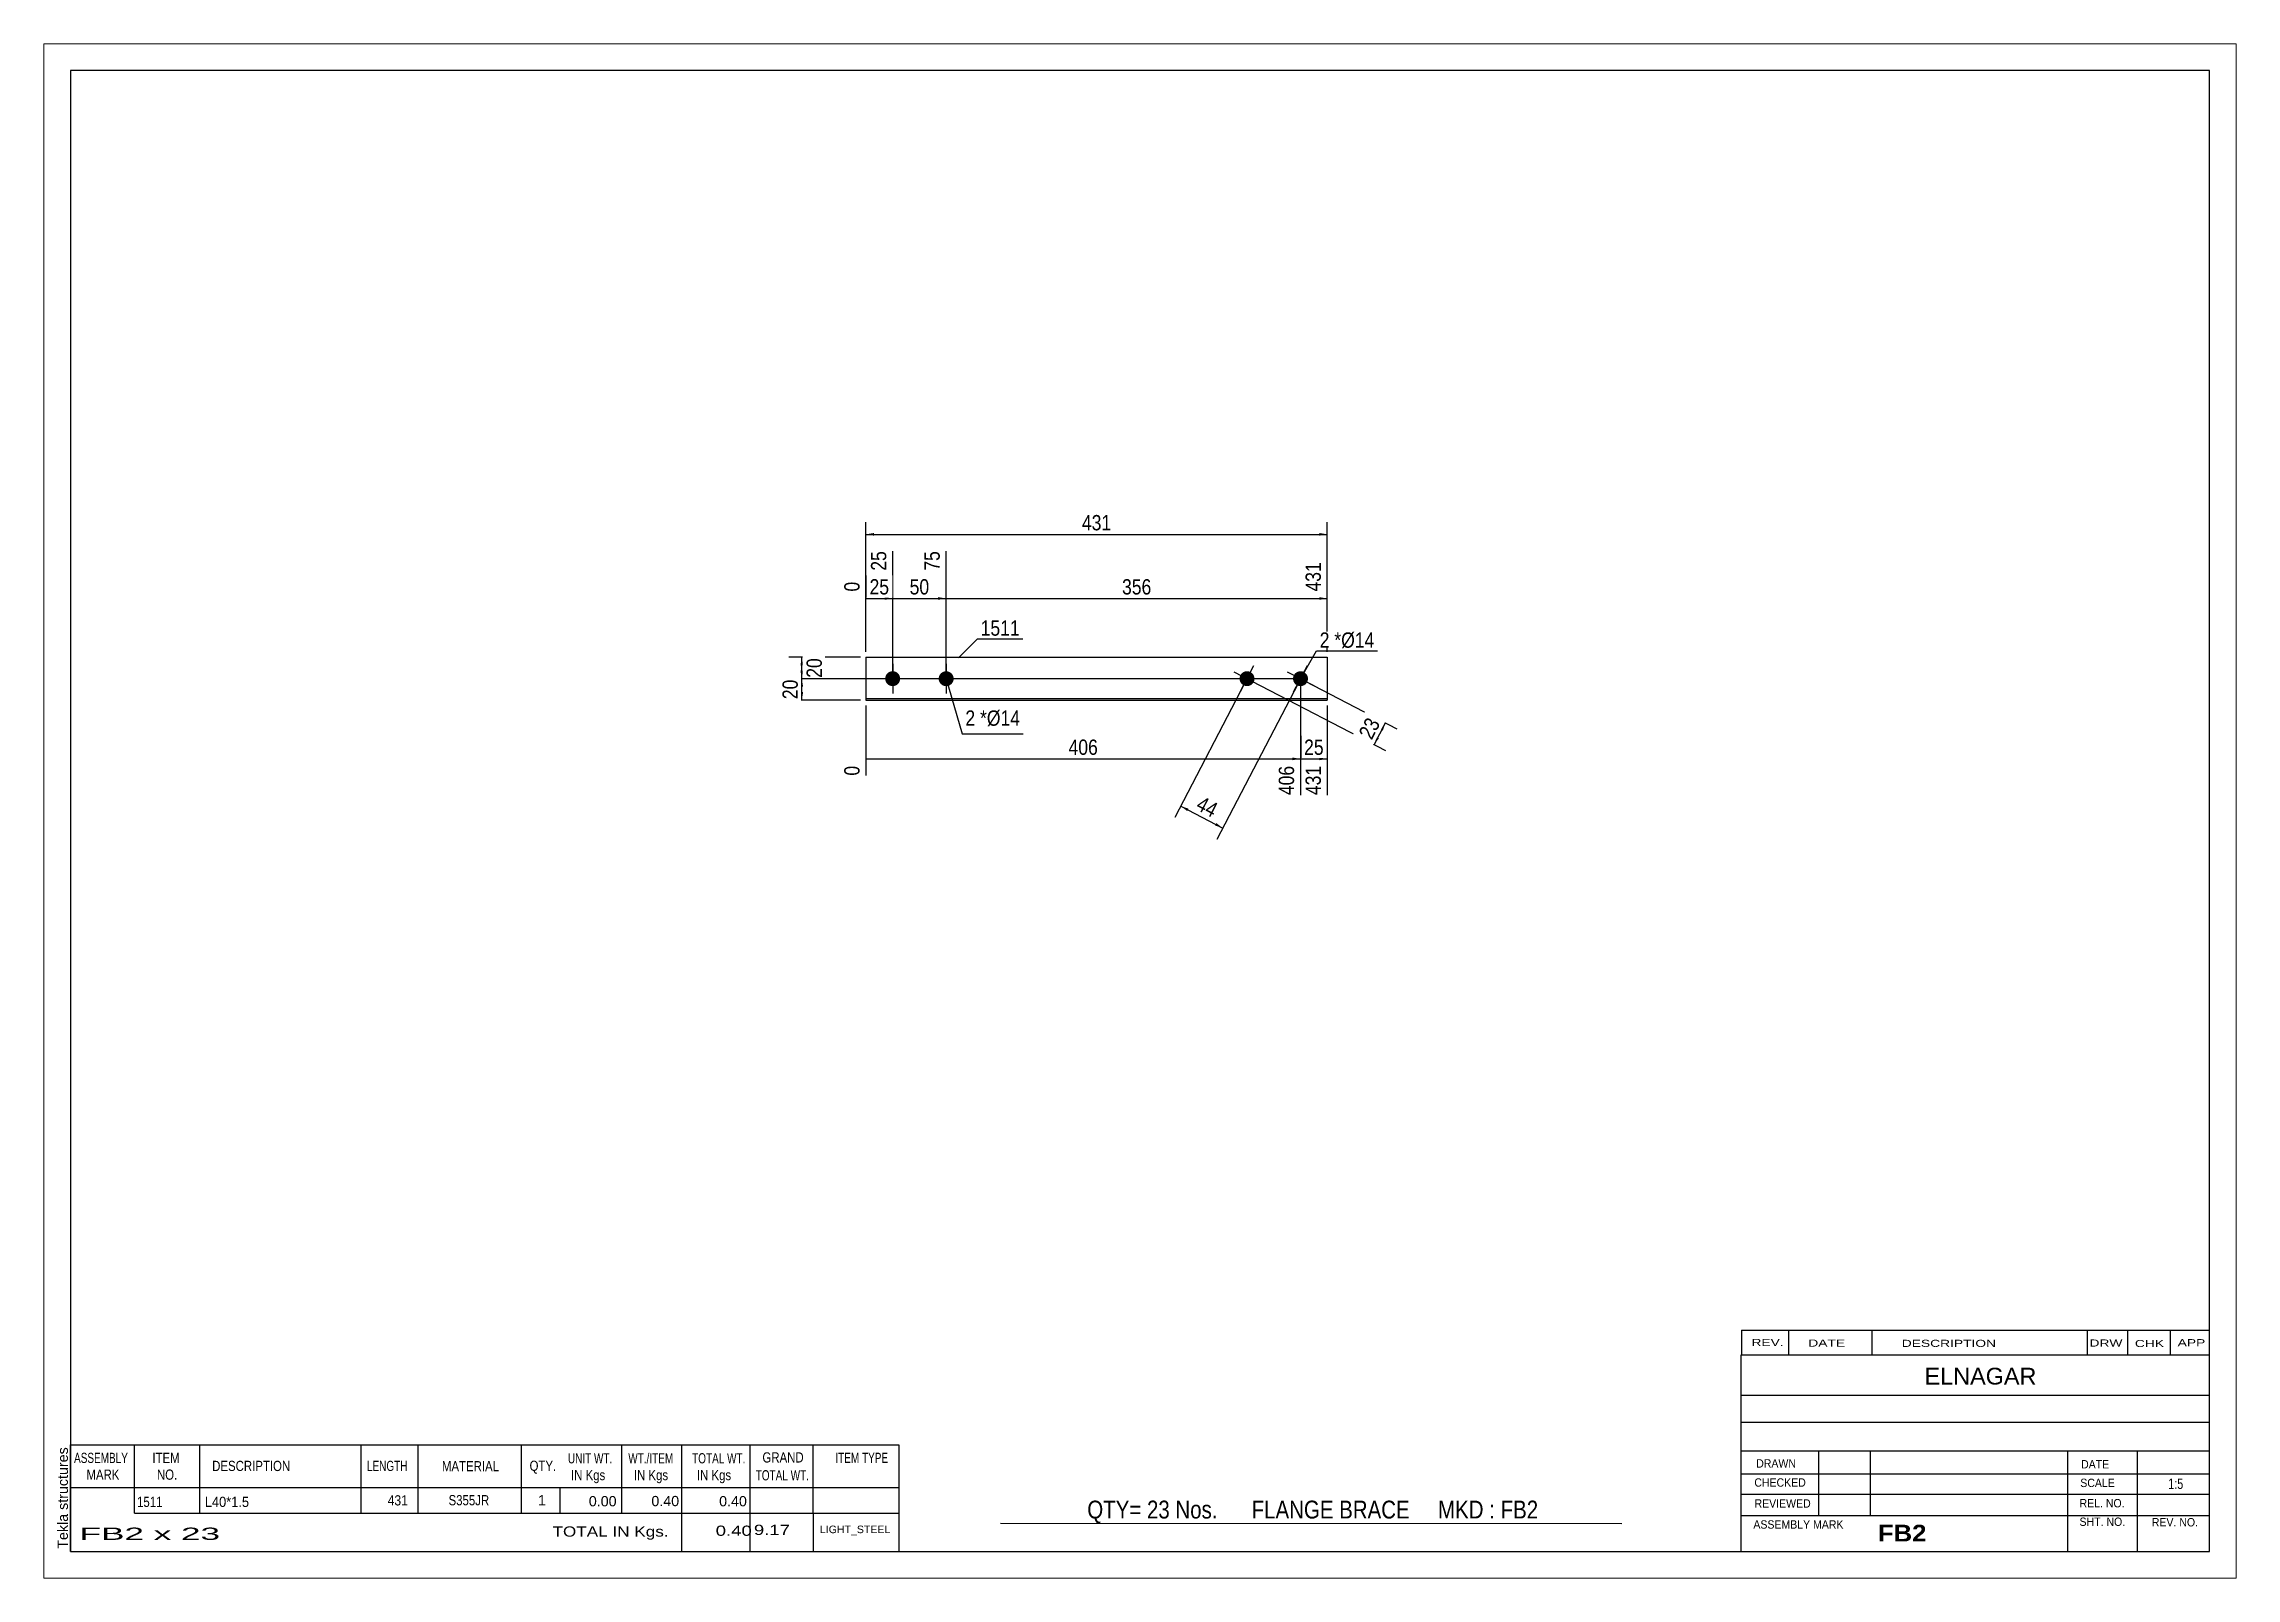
# Paper-space layout 'Layout1' of a CAD drawing. Header units: millimetres. Extents: x 0 to 410, y 0 to 287.
# The model-space entities are those that its viewports show. They can reach past a viewport. Long polylines and large blocks are cut down to what shows.
import ezdxf

# ---------------------------------------------------------------- set-up
doc = ezdxf.new("R2010")
doc.units = ezdxf.units.MM
doc.layers.add('Viewport layer', color=7, linetype='Continuous', plot=False)
doc.styles.add('Arial', font='ARIAL.TTF', dxfattribs={"height": 0.2})
doc.styles.add('Arial Bold', font='ARIALBD.TTF', dxfattribs={"height": 0.2})
doc.styles.add('Arial Narrow', font='ARIALN.TTF', dxfattribs={"height": 0.2})

# ---------------------------------------------------------------- blocks, each defined once
blk = doc.blocks.new('Unknown-629081369-1560')
at = {"color": 5, "linetype": 'Continuous'}
for p, q in [((405, 282), (5, 282)), ((5, 282), (5, 5)), ((405, 5), (405, 282)), ((5, 5), (405, 5))]:
    blk.add_line(p, q, dxfattribs=at)
at = {"color": 174, "linetype": 'Continuous', "style": 'Arial'}
blk.add_text('Tekla structures', height=1.9102, rotation=90, dxfattribs=at).set_placement((4.5, 5.5))
blk = doc.blocks.new('Part-629081369-1227 - 1212')
at = {"color": 2, "linetype": 'Continuous'}
for p, q in [((153.75, 172.25), (240.02, 172.25)), ((153.75, 172.25), (153.75, 164.55)), ((240.02, 172.25), (240.02, 164.55)), ((153.75, 164.55), (153.75, 164.25)), ((153.75, 164.55), (240.02, 164.55)), ((153.75, 164.25), (240.02, 164.25)), ((240.02, 164.55), (240.02, 164.25))]:
    blk.add_line(p, q, dxfattribs=at)
blk = doc.blocks.new('Bolt-629081369-1228 - 1212')
at = {"linetype": 'Continuous'}
blk.add_hatch(color=3, dxfattribs=at).paths.add_polyline_path([(235.66, 169.49, -1), (234.37, 167.01, -1)])
at = {"color": 3, "linetype": 'Continuous'}
for p, q in [((232.53, 169.54), (237.5, 166.96)), ((233.72, 165.76), (236.31, 170.73))]:
    blk.add_line(p, q, dxfattribs=at)
blk = doc.blocks.new('Bolt-629081369-1229 - 1212')
at = {"linetype": 'Continuous'}
for points in [[(158.75, 166.85, -1), (158.75, 169.65, -1)], [(168.75, 166.85, -1), (168.75, 169.65, -1)]]:
    blk.add_hatch(color=3, dxfattribs=at).paths.add_polyline_path(points)
at = {"color": 3, "linetype": 'Continuous'}
for p, q in [((161.55, 168.25), (155.95, 168.25)), ((158.75, 171.05), (158.75, 165.45)), ((171.55, 168.25), (165.95, 168.25)), ((168.75, 171.05), (168.75, 165.45))]:
    blk.add_line(p, q, dxfattribs=at)
blk = doc.blocks.new('Bolt-629081369-1230 - 1212')
at = {"linetype": 'Continuous'}
blk.add_hatch(color=3, dxfattribs=at).paths.add_polyline_path([(225.66, 169.49, -1), (224.37, 167.01, -1)])
at = {"color": 3, "linetype": 'Continuous'}
for p, q in [((222.53, 169.54), (227.5, 166.96)), ((223.72, 165.76), (226.31, 170.73))]:
    blk.add_line(p, q, dxfattribs=at)
blk = doc.blocks.new('StraightDimension-629081369-1279 - 1212')
at = {"linetype": 'Continuous'}
for points in [[(249.98, 158.78), (250.89, 159.99), (250.42, 158.55)], [(249.68, 157.12), (248.77, 155.9), (249.24, 157.35)]]:
    blk.add_hatch(color=7, dxfattribs=at).paths.add_polyline_path(points)
at = {"color": 7, "linetype": 'Continuous'}
for p, q in [((225.9, 167.79), (250.9, 154.79)), ((235.9, 167.79), (253.02, 158.89)), ((248.77, 155.9), (250.89, 159.99))]:
    blk.add_line(p, q, dxfattribs=at)
at = {"color": 0}
blk.add_wipeout([(250.82, 160.17), (247.09, 162.11), (244.85, 157.8), (248.58, 155.86)], dxfattribs=at)
at = {"color": 3, "style": 'Arial Narrow'}
blk.add_text('23', height=2.863, rotation=62.5269, dxfattribs=at).set_placement((248.32, 156.67))
blk = doc.blocks.new('StraightDimension-629081369-1236 - 1212')
at = {"linetype": 'Continuous'}
blk.add_hatch(color=7, dxfattribs=at).paths.add_polyline_path([(238.52, 183.5), (240.02, 183.25), (238.52, 183)])
at = {"color": 7, "linetype": 'Continuous'}
for p, q in [((168.75, 169.25), (168.75, 192.11)), ((240.02, 173.25), (240.02, 190.03)), ((168.75, 183.25), (240.02, 183.25))]:
    blk.add_line(p, q, dxfattribs=at)
at = {"color": 0, "linetype": 'Continuous'}
blk.add_wipeout([(239.42, 190.63), (235.22, 190.63), (235.22, 183.95), (239.42, 183.95)], dxfattribs=at)
at = {"color": 0}
blk.add_wipeout([(207.72, 183.4), (207.72, 187.6), (201.04, 187.6), (201.04, 183.4)], dxfattribs=at)
at = {"color": 3, "linetype": 'Continuous', "style": 'Arial Narrow'}
blk.add_text('431', height=2.863, rotation=90.0002, dxfattribs=at).set_placement((238.82, 184.55))
at = {"color": 3, "style": 'Arial Narrow'}
blk.add_text('356', height=2.863, dxfattribs=at).set_placement((201.64, 184))
blk = doc.blocks.new('StraightDimension-629081369-1237 - 1212')
at = {"linetype": 'Continuous'}
blk.add_hatch(color=7, dxfattribs=at).paths.add_polyline_path([(167.25, 183.5), (168.75, 183.25), (167.25, 183)])
at = {"color": 7, "linetype": 'Continuous'}
for p, q in [((158.75, 169.25), (158.75, 192.11)), ((168.75, 169.25), (168.75, 192.11)), ((158.75, 183.25), (168.75, 183.25))]:
    blk.add_line(p, q, dxfattribs=at)
at = {"color": 0}
blk.add_wipeout([(166.18, 183.4), (166.18, 187.6), (161.32, 187.6), (161.32, 183.4)], dxfattribs=at)
at = {"color": 0, "linetype": 'Continuous'}
blk.add_wipeout([(168.15, 192.71), (163.95, 192.71), (163.95, 187.85), (168.15, 187.85)], dxfattribs=at)
at = {"color": 3, "linetype": 'Continuous', "style": 'Arial Narrow'}
blk.add_text('75', height=2.863, rotation=90.0002, dxfattribs=at).set_placement((167.55, 188.45))
at = {"color": 3, "style": 'Arial Narrow'}
blk.add_text('50', height=2.863, dxfattribs=at).set_placement((161.92, 184))
blk = doc.blocks.new('StraightDimension-629081369-1238 - 1212')
at = {"linetype": 'Continuous'}
blk.add_hatch(color=7, dxfattribs=at).paths.add_polyline_path([(157.25, 183.5), (158.75, 183.25), (157.25, 183)])
at = {"color": 7, "linetype": 'Continuous'}
for p, q in [((158.75, 169.25), (158.75, 192.11)), ((153.75, 173.25), (153.75, 186.38)), ((153.75, 183.25), (158.75, 183.25))]:
    blk.add_line(p, q, dxfattribs=at)
at = {"color": 0}
blk.add_wipeout([(158.68, 183.4), (158.68, 187.6), (153.82, 187.6), (153.82, 183.4)], dxfattribs=at)
at = {"color": 0, "linetype": 'Continuous'}
blk.add_wipeout([(158.15, 192.71), (153.95, 192.71), (153.95, 187.85), (158.15, 187.85)], dxfattribs=at)
blk.add_wipeout([(153.15, 186.98), (148.95, 186.98), (148.95, 183.95), (153.15, 183.95)], dxfattribs=at)
at = {"color": 3, "linetype": 'Continuous', "style": 'Arial Narrow'}
for s, height, p in [('25', 2.863, (157.55, 188.45)), ('0', 2.86, (152.55, 184.55))]:
    blk.add_text(s, height=height, rotation=90.0002, dxfattribs=at).set_placement(p)
at = {"color": 3, "style": 'Arial Narrow'}
blk.add_text('25', height=2.863, dxfattribs=at).set_placement((154.42, 184))
blk = doc.blocks.new('StraightDimension-629081369-1251 - 1212')
at = {"linetype": 'Continuous'}
blk.add_hatch(color=7, dxfattribs=at).paths.add_polyline_path([(238.52, 153.5), (240.02, 153.25), (238.52, 153)])
at = {"color": 7, "linetype": 'Continuous'}
for p, q in [((235.01, 167.25), (235.01, 146.47)), ((240.02, 163.25), (240.02, 146.47)), ((235.01, 153.25), (240.02, 153.25))]:
    blk.add_line(p, q, dxfattribs=at)
at = {"color": 0}
blk.add_wipeout([(239.94, 153.4), (239.94, 157.6), (235.09, 157.6), (235.09, 153.4)], dxfattribs=at)
at = {"color": 0, "linetype": 'Continuous'}
blk.add_wipeout([(239.42, 152.55), (235.22, 152.55), (235.22, 145.87), (239.42, 145.87)], dxfattribs=at)
at = {"color": 3, "style": 'Arial Narrow'}
blk.add_text('25', height=2.863, dxfattribs=at).set_placement((235.69, 154))
at = {"color": 3, "linetype": 'Continuous', "style": 'Arial Narrow'}
blk.add_text('431', height=2.863, rotation=90.0002, dxfattribs=at).set_placement((238.82, 146.47))
blk = doc.blocks.new('StraightDimension-629081369-1252 - 1212')
at = {"linetype": 'Continuous'}
blk.add_hatch(color=7, dxfattribs=at).paths.add_polyline_path([(233.51, 153.5), (235.01, 153.25), (233.51, 153)])
at = {"color": 7, "linetype": 'Continuous'}
for p, q in [((235.01, 167.25), (235.01, 146.47)), ((153.75, 163.25), (153.75, 150.12)), ((153.75, 153.25), (235.01, 153.25))]:
    blk.add_line(p, q, dxfattribs=at)
at = {"color": 0}
blk.add_wipeout([(197.72, 153.4), (197.72, 157.6), (191.04, 157.6), (191.04, 153.4)], dxfattribs=at)
at = {"color": 0, "linetype": 'Continuous'}
for points in [[(153.15, 152.55), (148.95, 152.55), (148.95, 149.52), (153.15, 149.52)], [(234.41, 152.55), (230.21, 152.55), (230.21, 145.87), (234.41, 145.87)]]:
    blk.add_wipeout(points, dxfattribs=at)
at = {"color": 3, "style": 'Arial Narrow'}
blk.add_text('406', height=2.863, dxfattribs=at).set_placement((191.64, 154))
at = {"color": 3, "linetype": 'Continuous', "style": 'Arial Narrow'}
for s, height, p in [('0', 2.86, (152.55, 150.12)), ('406', 2.863, (233.81, 146.47))]:
    blk.add_text(s, height=height, rotation=90.0002, dxfattribs=at).set_placement(p)
blk = doc.blocks.new('StraightDimension-629081369-1259 - 1212')
at = {"linetype": 'Continuous'}
for points in [[(155.25, 195), (153.75, 195.25), (155.25, 195.5)], [(238.52, 195.5), (240.02, 195.25), (238.52, 195)]]:
    blk.add_hatch(color=7, dxfattribs=at).paths.add_polyline_path(points)
at = {"color": 7, "linetype": 'Continuous'}
for p, q in [((153.75, 173.25), (153.75, 197.5)), ((240.02, 173.25), (240.02, 197.5)), ((153.75, 195.25), (240.02, 195.25))]:
    blk.add_line(p, q, dxfattribs=at)
at = {"color": 0}
blk.add_wipeout([(200.22, 195.4), (200.22, 199.6), (193.54, 199.6), (193.54, 195.4)], dxfattribs=at)
at = {"color": 3, "style": 'Arial Narrow'}
blk.add_text('431', height=2.863, dxfattribs=at).set_placement((194.14, 196))
blk = doc.blocks.new('StraightDimension-629081369-1263 - 1212')
at = {"linetype": 'Continuous'}
for points in [[(141.5, 170.75), (141.75, 172.25), (142, 170.75)], [(142, 169.75), (141.75, 168.25), (141.5, 169.75)]]:
    blk.add_hatch(color=7, dxfattribs=at).paths.add_polyline_path(points)
at = {"color": 7, "linetype": 'Continuous'}
for p, q in [((152.75, 172.25), (139.35, 172.25)), ((141.75, 168.25), (141.75, 172.25)), ((234.01, 168.25), (139.35, 168.25))]:
    blk.add_line(p, q, dxfattribs=at)
at = {"color": 0}
blk.add_wipeout([(146.1, 172.68), (141.9, 172.68), (141.9, 167.82), (146.1, 167.82)], dxfattribs=at)
at = {"color": 3, "style": 'Arial Narrow'}
blk.add_text('20', height=2.863, rotation=90.0002, dxfattribs=at).set_placement((145.5, 168.42))
blk = doc.blocks.new('StraightDimension-629081369-1264 - 1212')
at = {"linetype": 'Continuous'}
for points in [[(141.5, 166.75), (141.75, 168.25), (142, 166.75)], [(142, 165.75), (141.75, 164.25), (141.5, 165.75)]]:
    blk.add_hatch(color=7, dxfattribs=at).paths.add_polyline_path(points)
at = {"color": 7, "linetype": 'Continuous'}
for p, q in [((234.01, 168.25), (139.5, 168.25)), ((141.75, 164.25), (141.75, 168.25)), ((152.75, 164.25), (139.5, 164.25))]:
    blk.add_line(p, q, dxfattribs=at)
at = {"color": 0}
blk.add_wipeout([(141.6, 168.68), (137.4, 168.68), (137.4, 163.82), (141.6, 163.82)], dxfattribs=at)
at = {"color": 3, "style": 'Arial Narrow'}
blk.add_text('20', height=2.863, rotation=90.0002, dxfattribs=at).set_placement((141, 164.42))
blk = doc.blocks.new('StraightDimension-629081369-1273 - 1212')
at = {"linetype": 'Continuous'}
for points in [[(213.83, 143.49), (212.62, 144.41), (214.06, 143.94)], [(219.28, 141.23), (220.49, 140.31), (219.04, 140.78)]]:
    blk.add_hatch(color=7, dxfattribs=at).paths.add_polyline_path(points)
at = {"color": 7, "linetype": 'Continuous'}
for p, q in [((224.55, 167.36), (211.51, 142.28)), ((234.55, 167.36), (219.38, 138.18)), ((212.62, 144.41), (220.49, 140.31))]:
    blk.add_line(p, q, dxfattribs=at)
at = {"color": 0}
blk.add_wipeout([(218.78, 141.37), (220.72, 145.1), (216.41, 147.34), (214.47, 143.61)], dxfattribs=at)
at = {"color": 3, "style": 'Arial Narrow'}
blk.add_text('44', height=2.863, rotation=-27.4733, dxfattribs=at).set_placement((215.28, 143.87))
blk = doc.blocks.new('CBS_BOM-629081369-1571')
at = {"color": 7, "linetype": 'Continuous'}
for p, q in [((4.97, 16.97), (4.97, 24.97)), ((4.97, 24.97), (159.89, 24.97)), ((16.97, 16.97), (16.97, 24.97)), ((29.16, 16.97), (29.16, 24.97)), ((59.32, 16.97), (59.32, 24.97)), ((70, 16.97), (70, 24.97)), ((89.32, 16.97), (89.32, 24.97)), ((108.12, 16.97), (108.12, 24.97)), ((119.33, 16.97), (119.33, 24.97)), ((132.12, 16.97), (132.12, 24.97)), ((143.87, 16.97), (143.87, 24.97)), ((159.89, 24.96), (159.89, 16.98)), ((4.97, 16.97), (159.89, 16.97)), ((4.97, 12.17), (4.97, 16.97)), ((16.97, 12.17), (16.97, 16.97)), ((29.16, 12.17), (29.16, 16.97)), ((59.32, 12.17), (59.32, 16.97)), ((70, 12.17), (70, 16.97)), ((89.32, 12.17), (89.32, 16.97)), ((96.58, 12.17), (96.58, 16.97)), ((108.12, 12.17), (108.12, 16.97)), ((119.33, 12.17), (119.33, 16.97)), ((132.12, 12.17), (132.12, 16.97)), ((143.89, 12.17), (143.89, 16.97)), ((159.89, 16.97), (159.89, 12.17)), ((4.97, 4.97), (4.97, 12.15)), ((16.97, 12.17), (159.89, 12.17)), ((119.33, 4.97), (119.33, 12.15)), ((132.12, 4.97), (132.12, 12.15)), ((143.93, 4.97), (143.93, 12.15)), ((159.89, 12.17), (159.89, 4.97)), ((4.97, 4.97), (159.89, 4.97))]:
    blk.add_line(p, q, dxfattribs=at)
at = {"color": 3, "linetype": 'Continuous', "style": 'Arial'}
for s, height, width, p in [('ASSEMBLY', 1.91, 0.7, (5.65, 21.54)), ('ITEM', 1.91, 0.8, (20.3, 21.54)), ('DESCRIPTION', 1.9102, 0.8, (31.48, 20.04)), ('LENGTH', 1.91, 0.7, (60.43, 20.04)), ('MATERIAL', 1.91, 0.8, (74.45, 19.99)), ('QTY.', 1.91, 0.8, (90.84, 20.07)), ('UNIT WT.', 1.91, 0.7, (98.01, 21.47)), ('WT./ITEM', 1.91, 0.7, (109.3, 21.47)), ('TOTAL WT.', 1.91, 0.7, (121.24, 21.47)), ('GRAND', 1.91, 0.8, (134.39, 21.63)), ('ITEM TYPE', 1.91, 0.7, (148.03, 21.55)), ('MARK', 1.91, 0.8, (7.97, 18.41)), ('NO.', 1.91, 0.8, (21.15, 18.41)), ('IN Kgs', 1.91, 0.8, (98.59, 18.33)), ('IN Kgs', 1.91, 0.8, (110.34, 18.33)), ('IN Kgs', 1.91, 0.8, (122.13, 18.33)), ('TOTAL WT.', 1.91, 0.7, (133.13, 18.29))]:
    blk.add_text(s, height=height, dxfattribs=dict(at, width=width)).set_placement(p)
at = {"color": 7, "linetype": 'Continuous', "style": 'Arial'}
for s, width, p in [('1511', 0.8, (17.43, 13.32)), ('L40*1.5', 0.9, (30.1, 13.32)), ('431', 0.85, (64.3, 13.6)), ('S355JR', 0.8, (75.69, 13.63))]:
    blk.add_text(s, height=1.91, dxfattribs=dict(at, width=width)).set_placement(p)
for s, p in [('1', (92.41, 13.63)), ('0.00', (101.92, 13.44)), ('0.40', (113.62, 13.47)), ('0.40', (126.29, 13.44))]:
    blk.add_text(s, height=1.91, dxfattribs=at).set_placement(p)
at = {"color": 6, "linetype": 'Continuous', "style": 'Arial'}
for s, height, width, p in [('FB2 x 23', 2.292, 2.05, (6.69, 7.16)), ('TOTAL IN Kgs.', 1.9102, 1.2, (95.13, 7.77)), ('0.40', 1.91, 1.3, (125.65, 7.92)), ('9.17', 1.91, 1.3, (132.79, 8.08))]:
    blk.add_text(s, height=height, dxfattribs=dict(at, width=width)).set_placement(p)
blk.add_text('LIGHT_STEEL', height=1.4135, dxfattribs=at).set_placement((145.14, 8.42))
blk = doc.blocks.new('CBS_CALLOFF-629081369-1572')
at = {"color": 7, "linetype": 'Continuous'}
blk.add_line((178.88, 10.27), (295.11, 10.25), dxfattribs=at)
at = {"color": 3, "linetype": 'Continuous', "style": 'Arial Narrow'}
blk.add_text('QTY= 23 Nos.      FLANGE BRACE     MKD : FB2', height=3.3405, dxfattribs=at).set_placement((195.14, 11.16))
blk = doc.blocks.new('CBS_NAME_BLOG-629081369-1573')
at = {"color": 7, "linetype": 'Continuous'}
for p, q in [((317.41, 41.75), (404.93, 41.75)), ((317.41, 5.04), (317.41, 41.75)), ((317.41, 34.21), (404.93, 34.21)), ((317.48, 29.16), (405, 29.16)), ((317.41, 23.79), (404.93, 23.79)), ((331.93, 11.68), (331.93, 23.78)), ((341.62, 11.71), (341.62, 23.78)), ((378.53, 5.04), (378.53, 23.77)), ((391.58, 5.04), (391.58, 23.78)), ((317.42, 19.49), (405, 19.51)), ((317.41, 15.74), (404.93, 15.74)), ((317.41, 11.7), (404.93, 11.7)), ((317.41, 5), (405, 5))]:
    blk.add_line(p, q, dxfattribs=at)
at = {"color": 3, "linetype": 'Continuous', "style": 'Arial'}
blk.add_text('ELNAGAR', height=3.133, dxfattribs=at).set_placement((351.73, 36.22))
at = {"color": 3, "linetype": 'Continuous'}
for s, height, style, width, p in [('DRAWN', 1.566, 'Arial', 0.9, (320.24, 20.68)), ('DATE', 1.566, 'Arial', 0.9, (381, 20.52)), ('CHECKED', 1.566, 'Arial', 0.9, (319.89, 17.11)), ('SCALE', 1.566, 'Arial', 0.9, (380.85, 17.04)), ('1:5', 1.957, 'Arial Narrow', 0.9, (397.3, 16.68)), ('REVIEWED', 1.566, 'Arial', 0.9, (319.93, 13.19)), ('REL. NO.', 1.566, 'Arial', 0.9, (380.71, 13.24)), ('ASSEMBLY MARK', 1.5663, 'Arial', 0.9, (319.71, 9.26)), ('FB2', 3.131, 'Arial Bold', 1.1, (342.99, 6.86)), ('SHT. NO.', 1.566, 'Arial', 0.9, (380.71, 9.77)), ('REV. NO.', 1.566, 'Arial', 0.9, (394.23, 9.68))]:
    blk.add_text(s, height=height, dxfattribs=dict(at, style=style, width=width)).set_placement(p)
blk = doc.blocks.new('CBS_REVISION-629081369-1574')
at = {"color": 7, "linetype": 'Continuous'}
for p, q in [((317.49, 46.38), (404.99, 46.38)), ((317.49, 46.38), (317.49, 41.75)), ((326.29, 46.38), (326.29, 41.75)), ((341.88, 46.38), (341.88, 41.81)), ((382.14, 46.38), (382.14, 41.75)), ((389.68, 46.38), (389.68, 41.75)), ((397.63, 46.38), (397.63, 41.75)), ((317.49, 41.75), (404.99, 41.75))]:
    blk.add_line(p, q, dxfattribs=at)
at = {"color": 7, "style": 'Arial Narrow', "width": 1.7}
for s, height, p in [('REV.', 1.326, (319.35, 43.43)), ('DATE', 1.326, (329.98, 43.31)), ('DESCRIPTION', 1.3257, (347.46, 43.26)), ('DRW', 1.326, (382.57, 43.32)), ('CHK', 1.326, (391.06, 43.23)), ('APP', 1.326, (399.06, 43.38))]:
    blk.add_text(s, height=height, dxfattribs=at).set_placement(p)
blk = doc.blocks.new('Mark-629081369-1292 - 1212')
at = {"color": 0}
blk.add_wipeout([(174.18, 159.45), (174.18, 162.45), (172.35, 162.45), (172.35, 159.45)], dxfattribs=at)
blk.add_wipeout([(174.18, 159.45), (174.18, 162.45), (172.35, 162.45), (172.35, 159.45)], dxfattribs=at)
at = {"color": 7, "linetype": 'Continuous'}
blk.add_line((168.75, 168.25), (171.75, 157.95), dxfattribs=at)
at = {"color": 0}
blk.add_wipeout([(176.36, 159.45), (176.36, 162.45), (175.08, 162.45), (175.08, 159.45)], dxfattribs=at)
blk.add_wipeout([(176.36, 159.45), (176.36, 162.45), (175.08, 162.45), (175.08, 159.45)], dxfattribs=at)
at = {"color": 3, "style": 'Arial Narrow'}
blk.add_text('2', height=2.86, dxfattribs=at).set_placement((172.35, 159.45))
at = {"color": 0}
blk.add_wipeout([(182.57, 159.45), (182.57, 162.45), (176.36, 162.45), (176.36, 159.45)], dxfattribs=at)
blk.add_wipeout([(182.57, 159.45), (182.57, 162.45), (176.36, 162.45), (176.36, 159.45)], dxfattribs=at)
at = {"color": 7, "linetype": 'Continuous'}
blk.add_line((171.75, 157.95), (183.17, 157.95), dxfattribs=at)
at = {"color": 3, "style": 'Arial Narrow'}
for s, height, p in [('*', 2.86, (175.08, 159.45)), ('Ø14', 2.863, (176.36, 159.45))]:
    blk.add_text(s, height=height, dxfattribs=at).set_placement(p)
blk = doc.blocks.new('Mark-629081369-1284 - 1212')
at = {"color": 0}
blk.add_wipeout([(182.51, 176.29), (182.51, 179.29), (175.2, 179.29), (175.2, 176.29)], dxfattribs=at)
blk.add_wipeout([(182.51, 176.29), (182.51, 179.29), (175.2, 179.29), (175.2, 176.29)], dxfattribs=at)
at = {"color": 7, "linetype": 'Continuous'}
for p, q in [((171.06, 172.15), (174.6, 175.69)), ((174.6, 175.69), (183.11, 175.69))]:
    blk.add_line(p, q, dxfattribs=at)
at = {"color": 3, "style": 'Arial Narrow'}
blk.add_text('1511', height=2.863, dxfattribs=at).set_placement((175.2, 176.29))
blk = doc.blocks.new('MarkSet-629081369-1289 - 1212')
at = {"color": 0}
blk.add_wipeout([(240.44, 174.04), (240.44, 177.04), (238.61, 177.04), (238.61, 174.04)], dxfattribs=at)
blk.add_wipeout([(240.44, 174.04), (240.44, 177.04), (238.61, 177.04), (238.61, 174.04)], dxfattribs=at)
at = {"color": 7, "linetype": 'Continuous'}
blk.add_line((235.01, 168.25), (238.01, 173.44), dxfattribs=at)
at = {"color": 0}
blk.add_wipeout([(242.62, 174.04), (242.62, 177.04), (241.34, 177.04), (241.34, 174.04)], dxfattribs=at)
blk.add_wipeout([(242.62, 174.04), (242.62, 177.04), (241.34, 177.04), (241.34, 174.04)], dxfattribs=at)
at = {"color": 3, "style": 'Arial Narrow'}
blk.add_text('2', height=2.86, dxfattribs=at).set_placement((238.61, 174.04))
at = {"color": 0}
blk.add_wipeout([(248.83, 174.04), (248.83, 177.04), (242.62, 177.04), (242.62, 174.04)], dxfattribs=at)
blk.add_wipeout([(248.83, 174.04), (248.83, 177.04), (242.62, 177.04), (242.62, 174.04)], dxfattribs=at)
at = {"color": 7, "linetype": 'Continuous'}
blk.add_line((238.01, 173.44), (249.43, 173.44), dxfattribs=at)
at = {"color": 3, "style": 'Arial Narrow'}
for s, height, p in [('*', 2.86, (241.34, 174.04)), ('Ø14', 2.863, (242.62, 174.04))]:
    blk.add_text(s, height=height, dxfattribs=at).set_placement(p)

msp = doc.modelspace()

# ---------------------------------------------------------------- block references
for name in ['Unknown-629081369-1560', 'Part-629081369-1227 - 1212', 'Bolt-629081369-1229 - 1212', 'Bolt-629081369-1230 - 1212', 'Bolt-629081369-1228 - 1212', 'CBS_REVISION-629081369-1574', 'CBS_NAME_BLOG-629081369-1573', 'CBS_BOM-629081369-1571', 'CBS_CALLOFF-629081369-1572']:
    msp.add_blockref(name, (0, 0))

# ---------------------------------------------------------------- next in the draw order: block references
msp.add_blockref('StraightDimension-629081369-1279 - 1212', (0, 0))

# ---------------------------------------------------------------- next in the draw order: block references
msp.add_blockref('StraightDimension-629081369-1236 - 1212', (0, 0))

# ---------------------------------------------------------------- next in the draw order: block references
for name in ['StraightDimension-629081369-1237 - 1212', 'StraightDimension-629081369-1251 - 1212']:
    msp.add_blockref(name, (0, 0))

# ---------------------------------------------------------------- next in the draw order: block references
msp.add_blockref('StraightDimension-629081369-1238 - 1212', (0, 0))

# ---------------------------------------------------------------- next in the draw order: block references
for name in ['StraightDimension-629081369-1259 - 1212', 'StraightDimension-629081369-1252 - 1212']:
    msp.add_blockref(name, (0, 0))

# ---------------------------------------------------------------- next in the draw order: block references
msp.add_blockref('StraightDimension-629081369-1263 - 1212', (0, 0))

# ---------------------------------------------------------------- next in the draw order: block references
for name in ['Mark-629081369-1284 - 1212', 'StraightDimension-629081369-1264 - 1212']:
    msp.add_blockref(name, (0, 0))

# ---------------------------------------------------------------- next in the draw order: block references
for name in ['Mark-629081369-1292 - 1212', 'StraightDimension-629081369-1273 - 1212']:
    msp.add_blockref(name, (0, 0))

# ---------------------------------------------------------------- next in the draw order: block references
msp.add_blockref('MarkSet-629081369-1289 - 1212', (0, 0))

psp = doc.layouts.get("Layout1")

# ---------------------------------------------------------------- viewports
at = {"layer": 'Viewport layer', "view_target_point": (205, 143.5)}
psp.add_viewport(center=(205, 143.5), size=(410, 287), view_center_point=(0, 0), view_height=287, dxfattribs=at)

doc.saveas('drawing.dxf')
